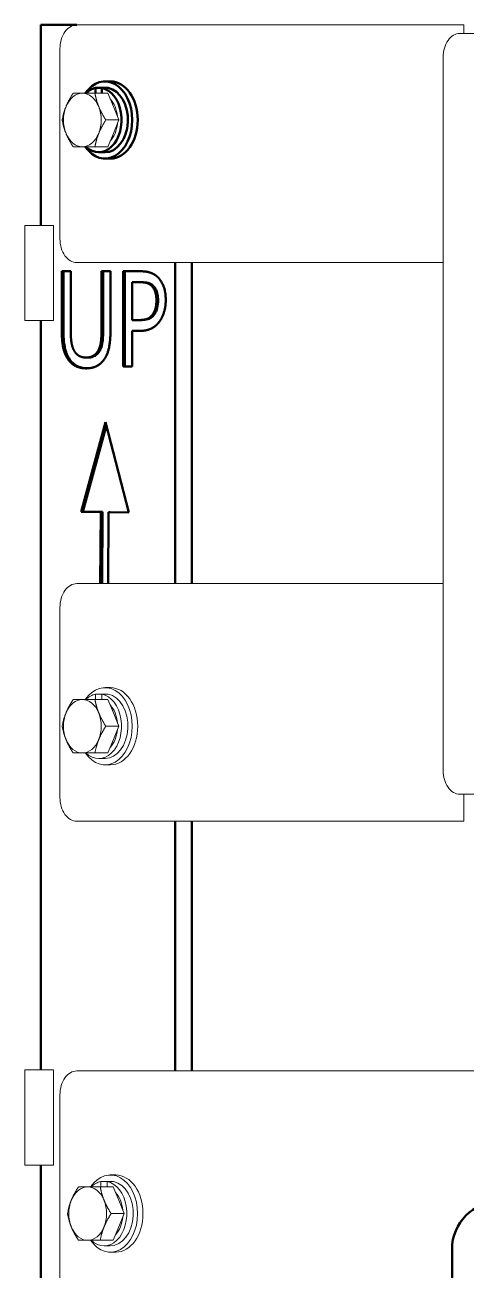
# Model space of a CAD drawing. Header units: inches. Extents: x 20 to 536, y 6 to 344.
# Drawn here: x 289.51 to 294.15, y 102.56 to 115.66 of the extents above; entities that cross this region are included whole.
import ezdxf

# ---------------------------------------------------------------- set-up
doc = ezdxf.new("R2010")
doc.units = ezdxf.units.IN
doc.header["$LTSCALE"] = 16
doc.header["$MEASUREMENT"] = 0
doc.layers.add('Visible (ANSI)', color=7, linetype='Continuous', lineweight=50)

msp = doc.modelspace()

# ---------------------------------------------------------------- linework, layer by layer
at = {"layer": 'Visible (ANSI)'}
for p, q in [((290.05118, 115.65734), (289.67232, 115.65734)), ((289.67232, 115.65734), (289.67232, 113.54734)), ((290.24846, 114.99408), (290.24846, 114.93834)), ((290.31493, 114.99408), (290.24846, 114.99408)), ((290.31493, 114.93834), (290.31493, 114.99408)), ((290.3814, 114.99408), (290.31493, 114.99408)), ((290.34816, 115.06334), (290.40473, 115.06334)), ((290.34816, 114.31734), (290.2817, 114.31734)), ((290.34816, 114.25134), (290.40473, 114.25134)), ((291.08653, 109.78234), (291.08653, 113.15734)), ((291.26331, 113.15734), (291.26331, 109.78234)), ((289.89372, 112.44293), (289.89372, 113.06691)), ((289.89372, 113.06691), (289.98769, 113.06691)), ((289.91139, 112.44293), (289.91139, 113.06691)), ((289.98769, 113.06691), (289.98769, 112.44293)), ((290.31145, 113.06691), (290.40542, 113.06691)), ((290.31145, 112.43968), (290.31145, 113.06691)), ((290.32912, 112.43968), (290.32912, 113.06691)), ((290.40542, 113.06691), (290.40542, 112.44293)), ((290.54008, 112.06691), (290.54008, 113.06691)), ((290.54008, 113.06691), (290.71772, 113.06691)), ((290.55776, 112.06691), (290.55776, 113.06691)), ((290.71199, 112.95184), (290.63406, 112.95184)), ((290.63406, 112.95184), (290.63406, 112.55314)), ((290.71199, 112.95184), (290.72967, 112.95184)), ((290.84894, 112.6131), (290.86662, 112.6131)), ((289.67232, 112.54734), (289.67232, 104.66734)), ((290.63406, 112.55314), (290.69824, 112.55314)), ((290.69824, 112.55314), (290.71591, 112.55314)), ((290.63406, 112.43968), (290.63406, 112.06691)), ((290.71371, 112.43968), (290.63406, 112.43968)), ((290.14928, 112.15929), (290.16696, 112.15929)), ((290.63406, 112.06691), (290.54008, 112.06691)), ((290.096, 110.53783), (290.35382, 111.48099)), ((290.11368, 110.53783), (290.36238, 111.44765)), ((290.35382, 111.48099), (290.59791, 110.53089)), ((290.30546, 110.53573), (290.096, 110.53783)), ((290.096, 110.53783), (290.11368, 110.53783)), ((290.32314, 110.53573), (290.11368, 110.53783)), ((290.29892, 109.78234), (290.30546, 110.53573)), ((290.30546, 110.53573), (290.32314, 110.53573)), ((290.3166, 109.78234), (290.32314, 110.53573)), ((290.38557, 110.53441), (290.37997, 109.78234)), ((290.38557, 110.53441), (290.40325, 110.53441)), ((290.59791, 110.53089), (290.38557, 110.53441)), ((290.59783, 110.53119), (290.40325, 110.53441)), ((291.08653, 104.65734), (291.08653, 107.28234)), ((291.26331, 107.28234), (291.26331, 104.65734)), ((289.67232, 103.66734), (289.67232, 95.78734)), ((293.99913, 102.78234), (293.99913, 87.28234))]:
    msp.add_line(p, q, dxfattribs=at)
at = {"layer": 'Visible (ANSI)', "linetype": 'Continuous', "lineweight": 18}
for p, q in [((292.45665, 115.65734), (290.05118, 115.65734)), ((292.45665, 115.65734), (293.07537, 115.65734)), ((294.12426, 115.65734), (293.07537, 115.65734)), ((294.12426, 115.56734), (294.12426, 115.65734)), ((294.347, 115.56734), (294.08184, 115.56734)), ((289.8744, 115.40734), (289.8744, 113.40734)), ((293.90506, 107.81734), (293.90506, 115.31734)), ((290.37873, 114.93834), (290.24233, 114.93834)), ((290.37873, 114.93834), (290.43609, 114.79784)), ((290.43609, 114.79784), (290.49345, 114.65734)), ((290.49345, 114.65734), (290.35705, 114.65734)), ((290.49345, 114.65734), (290.43609, 114.51684)), ((290.43609, 114.51684), (290.37873, 114.37634)), ((290.37873, 114.37634), (290.24233, 114.37634)), ((289.50521, 113.54734), (289.8049, 113.54734)), ((289.50521, 113.54734), (289.50521, 112.54734)), ((289.8049, 113.54734), (289.8049, 112.54734)), ((290.05118, 113.15734), (292.45665, 113.15734)), ((293.07537, 113.15734), (292.45665, 113.15734)), ((293.07537, 113.15734), (293.90506, 113.15734)), ((289.50521, 112.54734), (289.8049, 112.54734)), ((292.45665, 109.78234), (290.05118, 109.78234)), ((292.45665, 109.78234), (293.07537, 109.78234)), ((293.90506, 109.78234), (293.07537, 109.78234)), ((289.8744, 109.53234), (289.8744, 107.53234)), ((290.34816, 108.68834), (290.40473, 108.68834)), ((290.37873, 108.56334), (290.24233, 108.56334)), ((290.24846, 108.61908), (290.24846, 108.56334)), ((290.31493, 108.61908), (290.24846, 108.61908)), ((290.31493, 108.56334), (290.31493, 108.61908)), ((290.3814, 108.61908), (290.31493, 108.61908)), ((290.37873, 108.56334), (290.43609, 108.42284)), ((290.43609, 108.42284), (290.49345, 108.28234)), ((290.49345, 108.28234), (290.35705, 108.28234)), ((290.49345, 108.28234), (290.43609, 108.14184)), ((290.43609, 108.14184), (290.37873, 108.00134)), ((290.37873, 108.00134), (290.24233, 108.00134)), ((290.34816, 107.94234), (290.2817, 107.94234)), ((290.34816, 107.87634), (290.40473, 107.87634)), ((294.08184, 107.56734), (294.347, 107.56734)), ((294.12426, 107.28234), (294.12426, 107.56734)), ((290.05118, 107.28234), (292.45665, 107.28234)), ((293.07537, 107.28234), (292.45665, 107.28234)), ((293.07537, 107.28234), (294.12426, 107.28234)), ((289.50521, 104.66734), (289.8049, 104.66734)), ((289.50521, 104.66734), (289.50521, 103.66734)), ((289.8049, 104.66734), (289.8049, 103.66734)), ((292.45665, 104.65734), (290.05118, 104.65734)), ((292.45665, 104.65734), (293.07537, 104.65734)), ((294.49903, 104.65734), (293.07537, 104.65734)), ((289.8744, 104.40734), (289.8744, 102.40734)), ((289.50521, 103.66734), (289.8049, 103.66734)), ((290.30442, 103.49408), (290.30442, 103.43834)), ((290.37089, 103.49408), (290.30442, 103.49408)), ((290.37089, 103.43834), (290.37089, 103.49408)), ((290.43736, 103.49408), (290.37089, 103.49408)), ((290.40412, 103.56334), (290.46069, 103.56334)), ((290.43469, 103.43834), (290.29829, 103.43834)), ((290.43469, 103.43834), (290.49205, 103.29784)), ((290.49205, 103.29784), (290.54941, 103.15734)), ((290.54941, 103.15734), (290.41301, 103.15734)), ((290.54941, 103.15734), (290.49205, 103.01684)), ((290.49205, 103.01684), (290.43469, 102.87634)), ((290.43469, 102.87634), (290.29829, 102.87634)), ((290.40412, 102.81734), (290.33765, 102.81734)), ((290.40412, 102.75134), (290.46069, 102.75134))]:
    msp.add_line(p, q, dxfattribs=at)
at = {"layer": 'Visible (ANSI)'}
msp.add_arc((294.49913, 102.78234), 0.5, 90, 180, dxfattribs=at)
at = {"layer": 'Visible (ANSI)', "linetype": 'Continuous', "lineweight": 18}
for centre, major_axis, start_param, end_param in [((290.05118, 115.40734), (0, 0.25), 0, 1.57079633), ((294.08184, 115.31734), (0, 0.25), 0, 1.57079633), ((290.10987, 114.65734), (0, 0.281), 0, 1.04719755), ((290.10987, 114.65734), (0, 0.281), 5.23598776, 6.28318531), ((290.2817, 114.65734), (0, -0.281), 1.69924643, 2.48954378), ((290.10987, 114.65734), (0, -0.281), 4.1887902, 5.23598776), ((290.10987, 114.65734), (0, 0.281), 4.1887902, 5.23598776), ((290.2817, 114.65734), (0, -0.281), 0.65204888, 1.44234623), ((290.10987, 114.65734), (0, -0.281), 5.23598776, 6.28318531), ((290.10987, 114.65734), (0, -0.281), 0, 1.04719755), ((290.05118, 113.40734), (0, -0.25), 4.71238898, 6.28318531), ((290.05118, 109.53234), (0, 0.25), 0, 1.57079633), ((290.34816, 108.28234), (0, -0.406), 5.47680863, 10.23115464), ((290.40473, 108.28234), (0, -0.406), 0, 3.14159265), ((290.10987, 108.28234), (0, 0.281), 0, 1.04719755), ((290.10987, 108.28234), (0, 0.281), 5.23598776, 6.28318531), ((290.2817, 108.28234), (0, 0.34), 2.54360569, 6.14450593), ((290.2817, 108.28234), (0, 0.34), 0.13867938, 0.59798696), ((290.34816, 108.28234), (0, -0.34), 0, 3.00291327), ((290.10987, 108.28234), (0, -0.281), 4.1887902, 5.23598776), ((290.10987, 108.28234), (0, 0.281), 4.1887902, 5.23598776), ((290.2817, 108.28234), (0, -0.281), 1.69924643, 2.48954378), ((290.2817, 108.28234), (0, -0.281), 0.65204888, 1.44234623), ((290.10987, 108.28234), (0, -0.281), 5.23598776, 6.28318531), ((290.10987, 108.28234), (0, -0.281), 0, 1.04719755), ((294.08184, 107.81734), (0, -0.25), 4.71238898, 6.28318531), ((290.05118, 107.53234), (0, -0.25), 4.71238898, 6.28318531), ((290.05118, 104.40734), (0, 0.25), 0, 1.57079633), ((290.40412, 103.15734), (0, -0.406), 5.47680863, 10.23115464), ((290.33765, 103.15734), (0, 0.34), 2.54360569, 6.14450593), ((290.33765, 103.15734), (0, 0.34), 0.13867938, 0.59798696), ((290.40412, 103.15734), (0, -0.34), 0, 3.00291327), ((290.46069, 103.15734), (0, -0.406), 0, 3.14159265), ((290.16582, 103.15734), (0, 0.281), 0, 1.04719755), ((290.16582, 103.15734), (0, 0.281), 5.23598776, 6.28318531), ((290.33765, 103.15734), (0, -0.281), 1.69924643, 2.48954378), ((290.16582, 103.15734), (0, -0.281), 4.1887902, 5.23598776), ((290.16582, 103.15734), (0, 0.281), 4.1887902, 5.23598776), ((290.33765, 103.15734), (0, -0.281), 0.65204888, 1.44234623), ((290.16582, 103.15734), (0, -0.281), 5.23598776, 6.28318531), ((290.16582, 103.15734), (0, -0.281), 0, 1.04719755)]:
    msp.add_ellipse(centre, major_axis=major_axis, ratio=0.70710678, start_param=start_param, end_param=end_param, dxfattribs=at)
at = {"layer": 'Visible (ANSI)'}
for centre, major_axis, start_param, end_param in [((290.34816, 114.65734), (0, -0.406), 5.47680863, 10.23115464), ((290.2817, 114.65734), (0, 0.34), 2.54360569, 6.14450593), ((290.2817, 114.65734), (0, 0.34), 0.13867938, 0.59798696), ((290.34816, 114.65734), (0, -0.34), 0, 3.00291327), ((290.40473, 114.65734), (0, -0.406), 0, 3.14159265)]:
    msp.add_ellipse(centre, major_axis=major_axis, ratio=0.70710678, start_param=start_param, end_param=end_param, dxfattribs=at)
at = {"layer": 'Visible (ANSI)', "linetype": 'Continuous', "lineweight": 18}
for points in [[(289.93779, 114.79784), (289.96441, 114.86305), (290.0129, 114.93834)], [(290.0129, 114.93834), (290.05663, 114.93834), (290.10987, 114.93834)], [(290.10987, 114.93834), (290.16311, 114.93834), (290.24233, 114.93834)], [(290.24233, 114.93834), (290.25532, 114.86305), (290.28194, 114.79784)], [(289.89818, 114.65734), (289.91117, 114.73264), (289.93779, 114.79784)], [(290.28194, 114.79784), (290.30856, 114.73264), (290.35705, 114.65734)], [(289.93779, 114.51684), (289.91117, 114.58205), (289.89818, 114.65734)], [(290.35705, 114.65734), (290.30856, 114.58205), (290.28194, 114.51684)], [(290.0129, 114.37634), (289.96441, 114.45164), (289.93779, 114.51684)], [(290.28194, 114.51684), (290.25532, 114.45164), (290.24233, 114.37634)], [(290.10987, 114.37634), (290.05663, 114.37634), (290.0129, 114.37634)], [(290.24233, 114.37634), (290.16311, 114.37634), (290.10987, 114.37634)], [(289.93779, 108.42284), (289.96441, 108.48805), (290.0129, 108.56334)], [(290.0129, 108.56334), (290.05663, 108.56334), (290.10987, 108.56334)], [(290.10987, 108.56334), (290.16311, 108.56334), (290.24233, 108.56334)], [(290.24233, 108.56334), (290.25532, 108.48805), (290.28194, 108.42284)], [(289.89818, 108.28234), (289.91117, 108.35764), (289.93779, 108.42284)], [(290.28194, 108.42284), (290.30856, 108.35764), (290.35705, 108.28234)], [(289.93779, 108.14184), (289.91117, 108.20705), (289.89818, 108.28234)], [(290.35705, 108.28234), (290.30856, 108.20705), (290.28194, 108.14184)], [(290.0129, 108.00134), (289.96441, 108.07664), (289.93779, 108.14184)], [(290.28194, 108.14184), (290.25532, 108.07664), (290.24233, 108.00134)], [(290.10987, 108.00134), (290.05663, 108.00134), (290.0129, 108.00134)], [(290.24233, 108.00134), (290.16311, 108.00134), (290.10987, 108.00134)], [(289.99375, 103.29784), (290.02037, 103.36305), (290.06885, 103.43834)], [(290.06885, 103.43834), (290.11258, 103.43834), (290.16582, 103.43834)], [(290.16582, 103.43834), (290.21906, 103.43834), (290.29829, 103.43834)], [(290.29829, 103.43834), (290.31128, 103.36305), (290.3379, 103.29784)], [(289.95413, 103.15734), (289.96713, 103.23264), (289.99375, 103.29784)], [(290.3379, 103.29784), (290.36452, 103.23264), (290.41301, 103.15734)], [(289.99375, 103.01684), (289.96713, 103.08205), (289.95413, 103.15734)], [(290.41301, 103.15734), (290.36452, 103.08205), (290.3379, 103.01684)], [(290.06885, 102.87634), (290.02037, 102.95164), (289.99375, 103.01684)], [(290.3379, 103.01684), (290.31128, 102.95164), (290.29829, 102.87634)], [(290.16582, 102.87634), (290.11258, 102.87634), (290.06885, 102.87634)], [(290.29829, 102.87634), (290.21906, 102.87634), (290.16582, 102.87634)]]:
    msp.add_rational_spline(points, [1, 1.0379548493, 1], degree=2, dxfattribs=at)
at = {"layer": 'Visible (ANSI)'}
for points in [[(290.71772, 113.06691), (290.78075, 113.06691), (290.869, 113.03774), (290.9028, 113.00451)], [(290.9028, 113.00451), (290.94234, 112.96643), (290.98704, 112.84892), (290.98704, 112.76545)], [(290.83805, 112.91375), (290.8157, 112.93482), (290.75611, 112.95184), (290.71199, 112.95184)], [(290.88905, 112.7614), (290.88905, 112.81327), (290.86384, 112.88944), (290.83805, 112.91375)], [(290.84894, 112.6131), (290.87014, 112.64309), (290.88905, 112.71359), (290.88905, 112.7614)], [(290.98704, 112.76545), (290.98704, 112.70062), (290.95438, 112.58393), (290.92515, 112.54341)], [(290.69824, 112.55314), (290.75554, 112.55314), (290.82602, 112.57907), (290.84894, 112.6131)], [(290.92515, 112.54341), (290.88848, 112.49236), (290.78935, 112.43968), (290.71371, 112.43968)], [(289.96133, 112.13823), (289.92409, 112.19009), (289.89372, 112.33596), (289.89372, 112.44293)], [(289.98769, 112.44293), (289.98769, 112.37323), (290.0003, 112.27923), (290.01806, 112.24114)], [(290.28108, 112.24114), (290.29884, 112.27923), (290.31145, 112.37242), (290.31145, 112.43968)], [(290.40542, 112.44293), (290.40542, 112.33839), (290.37563, 112.18928), (290.33781, 112.13823)], [(290.01806, 112.24114), (290.03697, 112.20062), (290.10229, 112.15929), (290.14928, 112.15929)], [(290.14928, 112.15929), (290.19341, 112.15929), (290.26217, 112.20062), (290.28108, 112.24114)], [(290.14928, 112.04584), (290.08682, 112.04584), (289.99399, 112.09203), (289.96133, 112.13823)], [(290.33781, 112.13823), (290.304, 112.09122), (290.21461, 112.04584), (290.14928, 112.04584)]]:
    msp.add_open_spline(points, degree=2, dxfattribs=at)
for points, knots in [([(290.85573, 112.91375), (290.83553, 112.93279), (290.81514, 112.94003), (290.78024, 112.95), (290.75337, 112.95184), (290.72967, 112.95184)], [-0.38189383, -0.38189383, -0.38189383, -0.38189383, -0.255461127, -0.255461127, 0, 0, 0, 0]), ([(290.90673, 112.7614), (290.90673, 112.78168), (290.90528, 112.80215), (290.89741, 112.8445), (290.89128, 112.86046), (290.87822, 112.88819), (290.86788, 112.9023), (290.85573, 112.91375)], [-0.337279569, -0.337279569, -0.337279569, -0.337279569, -0.253916557, -0.253916557, -0.157342525, -0.157342525, 0, 0, 0, 0]), ([(290.86662, 112.6131), (290.8734, 112.6227), (290.87957, 112.6331), (290.89057, 112.65651), (290.89447, 112.66788), (290.9043, 112.70453), (290.90673, 112.73342), (290.90673, 112.7614)], [-0.377899074, -0.377899074, -0.377899074, -0.377899074, -0.298395577, -0.298395577, -0.213230014, -0.213230014, 0, 0, 0, 0]), ([(290.71591, 112.55314), (290.73751, 112.55314), (290.76076, 112.55452), (290.80651, 112.56373), (290.82072, 112.57082), (290.84394, 112.58557), (290.85616, 112.59758), (290.86662, 112.6131)], [-0.372028077, -0.372028077, -0.372028077, -0.372028077, -0.274279003, -0.274279003, -0.163348537, -0.163348537, 0, 0, 0, 0]), ([(289.97901, 112.13823), (289.96671, 112.15535), (289.9561, 112.17437), (289.93834, 112.21664), (289.93152, 112.23928), (289.92018, 112.29376), (289.91139, 112.34792), (289.91139, 112.44293)], [-1.83487294, -1.83487294, -1.83487294, -1.83487294, -1.2832116, -1.2832116, -0.72393044, -0.72393044, 0, 0, 0, 0]), ([(290.29875, 112.24114), (290.31083, 112.26703), (290.3187, 112.29537), (290.32495, 112.34158), (290.32912, 112.37591), (290.32912, 112.43968)], [-1.42536624, -1.42536624, -1.42536624, -1.42536624, -0.48598408, -0.48598408, 0, 0, 0, 0]), ([(290.16696, 112.15929), (290.18572, 112.15929), (290.20452, 112.1621), (290.23386, 112.17314), (290.25107, 112.18102), (290.28016, 112.20883), (290.29052, 112.2235), (290.29875, 112.24114)], [-0.729908788, -0.729908788, -0.729908788, -0.729908788, -0.378375556, -0.378375556, -0.16104957, -0.16104957, 0, 0, 0, 0]), ([(290.15835, 112.04595), (290.1389, 112.04646), (290.11931, 112.04875), (290.08091, 112.05837), (290.06214, 112.06575), (290.01963, 112.09134), (289.9978, 112.11165), (289.97901, 112.13823)], [-0.707268061, -0.707268061, -0.707268061, -0.707268061, -0.497865325, -0.497865325, -0.286365354, -0.286365354, 0, 0, 0, 0])]:
    msp.add_open_spline(points, degree=3, knots=knots, dxfattribs=at)

doc.saveas('drawing.dxf')
